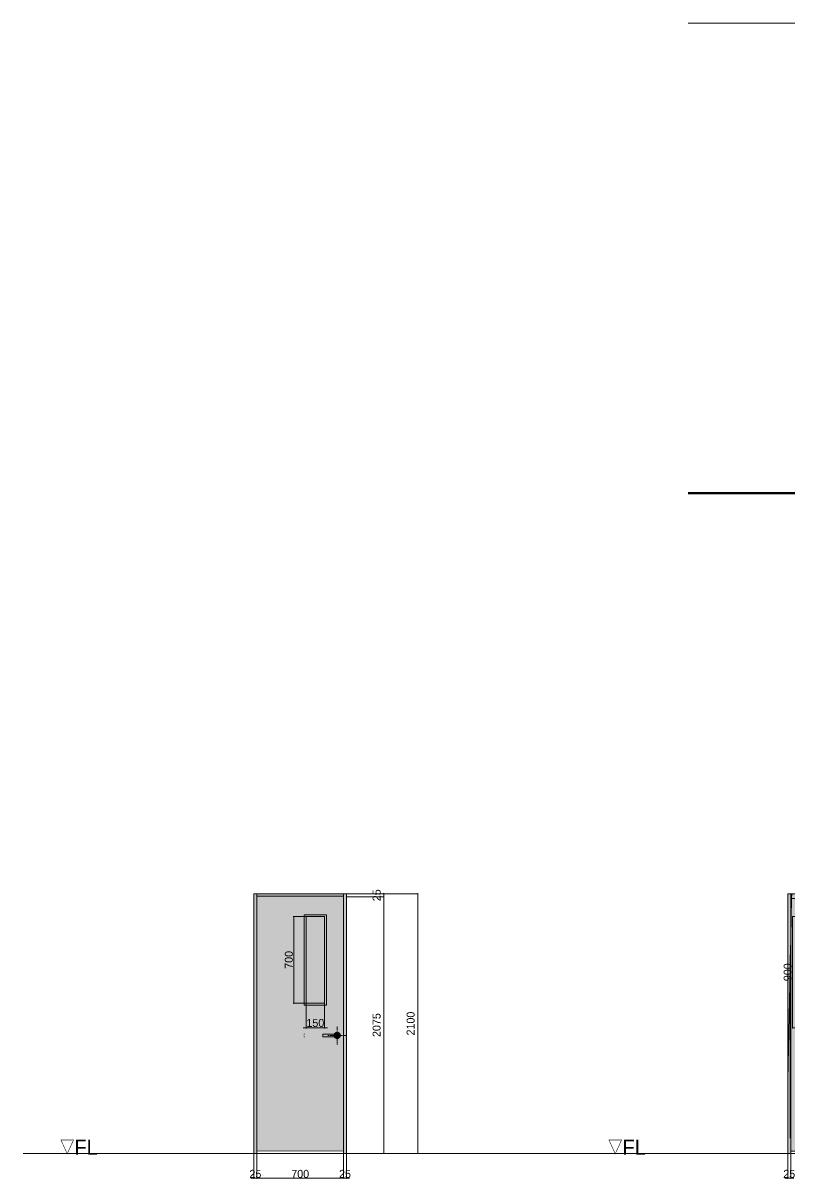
# Model space of a CAD drawing. Header units: millimetres. Extents: x -376000 to 292178, y -193032 to 188048.
# Drawn here: x -229361 to -223160, y 94399 to 103745 of the extents above; entities that cross this region are included whole.
import ezdxf

# ---------------------------------------------------------------- set-up
doc = ezdxf.new("R2010")
doc.units = ezdxf.units.MM
doc.header["$PDMODE"] = 1
doc.header["$PDSIZE"] = -2
doc.linetypes.add('ラインタイプ-6', pattern=[5.291531, 3.175, -1.058062, 0.352704, -0.705764])
doc.linetypes.add('芯', pattern=[3.174919, 1.905, -0.634837, 0.211623, -0.423459])
for name, color, linetype, lineweight in [('00_一般', 7, 'Continuous', 5), ('07_文字・記号', 7, 'Continuous', 9), ('_平面図（新設） (2D)', 7, 'Continuous', 5), ('一般', 7, 'Continuous', 5), ('寸法', 7, 'Continuous', 5)]:
    doc.layers.add(name, color=color, linetype=linetype, lineweight=lineweight)
for name, color, linetype, lineweight, true_color in [('02_0.25', 1, 'Continuous', 25, 0xff0000), ('04_0.10', 7, 'Continuous', 9, 0x0099ff), ('06一点鎖線', 7, 'ラインタイプ-6', 9, 0x9999ff)]:
    doc.layers.add(name, color=color, linetype=linetype, lineweight=lineweight, true_color=true_color)
doc.styles.add('Hiragino Kaku Gothic Pro W3', font='', dxfattribs={"bigfont": 'Hiragino Kaku Gothic Pro W3'})
doc.styles.add('Hiragino Sans W3', font='', dxfattribs={"bigfont": 'Hiragino Sans W3'})
doc.styles.get('Hiragino Kaku Gothic Pro W3').set_extended_font_data('Hiragino Kaku Gothic Pro W3')
doc.styles.get('Hiragino Sans W3').set_extended_font_data('Hiragino Sans W3')
doc.dimstyles.new('建具表寸法', dxfattribs={"dimtxt": 161.781684, "dimasz": 0.199988, "dimexe": 0, "dimexo": 0.3, "dimgap": 0.005, "dimtad": 1, "dimdsep": 46, "dimtxsty": 'Hiragino Sans W3', "dimblk": 'DOT', "dimblk1": 'DOT', "dimblk2": 'DOT', "dimcen": 0, "dimazin": 0, "dimtfac": 1, "dimtix": 1, "dimtmove": 0, "dimatfit": 0, "dimldrblk": 'VW_FILLEDARROW', "dimfxl": 1, "dimfrac": 2, "dimtolj": 1, "dimarcsym": 0})
pattern_1 = [(91.554, (0, 0), (129.37, 153.983), []), (90, (680.5, 445.5), (317.5, 762), [1481.67, -673.6]), (88.757, (346.78, 21.5), (124.207, -159.517), [])]

# ---------------------------------------------------------------- blocks, each defined once
blk = doc.blocks.new('グループ-734')
at = {"layer": '一般', "color": 7, "linetype": '芯', "lineweight": 9, "transparency": 33554687}
for p, q in [((325, -155), (325, -55)), ((250, -105), (400, -105))]:
    blk.add_line(p, q, dxfattribs=at)
blk = doc.blocks.new('グループ-15-1')
at = {"layer": '04_0.10', "linetype": 'Continuous', "lineweight": 0, "true_color": 0xbbbbbb, "transparency": 33554687}
blk.add_hatch(color=9, dxfattribs=at).paths.add_polyline_path([(-1790.5, -3349.8), (-1789, -3349.1), (-1787.5, -3348.4), (-1786, -3347.8), (-1784.5, -3347.3), (-1782.9, -3347), (-1781.3, -3346.7), (-1779.7, -3346.6), (-1778, -3346.5), (-1776.3, -3346.6), (-1774.7, -3346.7), (-1773.1, -3347), (-1771.5, -3347.3), (-1770, -3347.8), (-1768.5, -3348.4), (-1767, -3349.1), (-1765.5, -3349.8), (-1764.1, -3350.7), (-1762.8, -3351.7), (-1761.5, -3352.7), (-1760.3, -3353.8), (-1759.2, -3355), (-1758.2, -3356.3), (-1757.2, -3357.6), (-1756.3, -3359), (-1755.6, -3360.5), (-1754.9, -3362), (-1754.3, -3363.5), (-1753.8, -3365), (-1753.5, -3366.6), (-1753.2, -3368.2), (-1753.1, -3369.8), (-1753, -3371.5), (-1753.1, -3373.2), (-1753.2, -3374.8), (-1753.5, -3376.4), (-1753.8, -3378), (-1754.3, -3379.5), (-1754.9, -3381), (-1755.6, -3382.5), (-1756.3, -3384), (-1757.2, -3385.4), (-1758.2, -3386.7), (-1759.2, -3388), (-1760.3, -3389.2), (-1761.5, -3390.3), (-1762.8, -3391.3), (-1764.1, -3392.3), (-1765.5, -3393.2), (-1767, -3393.9), (-1768.5, -3394.6), (-1770, -3395.2), (-1771.5, -3395.7), (-1773.1, -3396), (-1774.7, -3396.3), (-1776.3, -3396.4), (-1778, -3396.5), (-1779.7, -3396.4), (-1781.3, -3396.3), (-1782.9, -3396), (-1784.5, -3395.7), (-1786, -3395.2), (-1787.5, -3394.6), (-1789, -3393.9), (-1790.5, -3393.2), (-1791.9, -3392.3), (-1793.2, -3391.3), (-1794.5, -3390.3), (-1795.7, -3389.2), (-1796.8, -3388), (-1797.8, -3386.7), (-1798.8, -3385.4), (-1799.7, -3384), (-1800.4, -3382.5), (-1801.1, -3381), (-1801.7, -3379.5), (-1802.2, -3378), (-1802.5, -3376.4), (-1802.8, -3374.8), (-1802.9, -3373.2), (-1803, -3371.5), (-1802.9, -3369.8), (-1802.8, -3368.2), (-1802.5, -3366.6), (-1802.2, -3365), (-1801.7, -3363.5), (-1801.1, -3362), (-1800.4, -3360.5), (-1799.7, -3359), (-1798.8, -3357.6), (-1797.8, -3356.3), (-1796.8, -3355), (-1795.7, -3353.8), (-1794.5, -3352.7), (-1793.2, -3351.7), (-1791.9, -3350.7)])
h = blk.add_hatch(color=9, dxfattribs=at)
edge = h.paths.add_edge_path()
edge.add_arc((-1800, -3379.5), 3, 180, 270, ccw=False)
edge.add_line((-1803, -3379.5), (-1803, -3363.5))
edge.add_arc((-1800, -3363.5), 3, 90, 180, ccw=False)
edge.add_line((-1800, -3360.5), (-1666, -3360.5))
edge.add_arc((-1666, -3363.5), 3, 0, 90, ccw=False)
edge.add_line((-1663, -3363.5), (-1663, -3379.5))
edge.add_arc((-1666, -3379.5), 3, 270, 360, ccw=False)
edge.add_line((-1666, -3382.5), (-1800, -3382.5))
at = {"layer": '00_一般', "color": 251, "lineweight": 5, "transparency": 33554687}
for p, q in [((-1514.9, -3360.5), (-1511.9, -3360.5)), ((-1511.9, -3360.5), (-1511.9, -3363.5)), ((-1511.9, -3382.5), (-1514.9, -3382.5)), ((-1511.9, -3379.5), (-1511.9, -3382.5))]:
    blk.add_line(p, q, dxfattribs=at)
at = {"layer": '04_0.10', "color": 251, "transparency": 33554687, "flags": 128}
blk.add_lwpolyline([(-1800, -3382.5, -0.414214), (-1803, -3379.5), (-1803, -3363.5, -0.414214), (-1800, -3360.5), (-1666, -3360.5, -0.414214), (-1663, -3363.5), (-1663, -3379.5, -0.414214), (-1666, -3382.5)], format="xyb", close=True, dxfattribs=at)
at = {"layer": '04_0.10', "color": 251}
blk.add_open_spline([(-1790.5, -3349.8), (-1784.7, -3346.5), (-1771.3, -3346.5), (-1759.7, -3353.2), (-1753, -3364.8), (-1753, -3378.2), (-1759.7, -3389.8), (-1771.3, -3396.5), (-1784.7, -3396.5), (-1796.3, -3389.8), (-1803, -3378.2), (-1803, -3364.8), (-1796.3, -3353.2), (-1790.5, -3349.8)], degree=2, dxfattribs=at)
blk = doc.blocks.new('シンボル-15')
at = {"layer": '00_一般', "linetype": 'Continuous', "lineweight": 0, "true_color": 0xeee9cc, "transparency": 33554687}
for points in [[(-100, 860), (-85, 860), (-85, -40), (-100, -40)], [(80, 860), (95, 860), (95, -40), (80, -40)]]:
    blk.add_hatch(color=254, dxfattribs=at).paths.add_polyline_path(points)
at = {"layer": '00_一般', "linetype": 'Continuous', "lineweight": 5, "true_color": 0xccbb66, "transparency": 33554687}
h = blk.add_hatch(dxfattribs=at)
h.set_pattern_fill('木目縦（薄茶）-2', color=43, style=0, pattern_type=2)
h.set_pattern_definition(pattern_1)
h.paths.add_polyline_path([(-100, 860), (-85, 860), (-85, -40), (-100, -40)])
h = blk.add_hatch(dxfattribs=at)
h.set_pattern_fill('木目縦（薄茶）-2', color=43, style=0, pattern_type=2)
h.set_pattern_definition(pattern_1)
h.paths.add_polyline_path([(80, 860), (95, 860), (95, -40), (80, -40)])
at = {"layer": '04_0.10', "linetype": 'Continuous', "lineweight": 0, "true_color": 0xeee9cc, "transparency": 33554687}
for points in [[(-375, 1045), (-400, 1045), (-400, -1055), (-375, -1055)], [(-375, 1045), (375, 1045), (375, 1005), (-375, 1005)], [(400, 1045), (375, 1045), (375, -1055), (400, -1055)], [(375, -1036), (375, 1005), (-375, 1005), (-375, -1036)]]:
    blk.add_hatch(color=254, dxfattribs=at).paths.add_polyline_path(points)
at = {"layer": '04_0.10', "linetype": 'Continuous', "lineweight": 5, "true_color": 0xccbb66, "transparency": 33554687}
h = blk.add_hatch(dxfattribs=at)
h.set_pattern_fill('木目縦（薄茶）-2', color=43, style=0, pattern_type=2)
h.set_pattern_definition(pattern_1)
h.paths.add_polyline_path([(-375, 1045), (-400, 1045), (-400, -1055), (-375, -1055)])
h = blk.add_hatch(dxfattribs=at)
h.set_pattern_fill('木目縦（薄茶）-2', color=43, style=0, pattern_type=2)
h.set_pattern_definition(pattern_1)
h.paths.add_polyline_path([(-375, 1045), (375, 1045), (375, 1005), (-375, 1005)])
h = blk.add_hatch(dxfattribs=at)
h.set_pattern_fill('木目縦（薄茶）-2', color=43, style=0, pattern_type=2)
h.set_pattern_definition(pattern_1)
h.paths.add_polyline_path([(400, 1045), (375, 1045), (375, -1055), (400, -1055)])
h = blk.add_hatch(dxfattribs=at)
h.set_pattern_fill('木目縦（薄茶）-2', color=43, style=0, pattern_type=2)
h.set_pattern_definition(pattern_1)
h.paths.add_polyline_path([(375, -1036), (375, 1005), (-375, 1005), (-375, -1036)])
at = {"layer": '04_0.10', "linetype": 'Continuous', "lineweight": 0, "true_color": 0xe6ffe6, "transparency": 33554687}
blk.add_hatch(color=7, dxfattribs=at).paths.add_polyline_path([(260, 860), (-260, 860), (-260, -40), (260, -40)])
at = {"layer": '04_0.10', "color": 251, "transparency": 33554687, "flags": 128}
for points in [[(-375, 1045), (-400, 1045), (-400, -1055), (-375, -1055)], [(-375, 1045), (375, 1045), (375, 1005), (-375, 1005)], [(400, 1045), (375, 1045), (375, -1055), (400, -1055)], [(260, 860), (-260, 860), (-260, -40), (260, -40)]]:
    blk.add_lwpolyline(points, close=True, dxfattribs=at)
at = {"layer": '04_0.10', "color": 7, "linetype": 'Continuous', "lineweight": 9, "transparency": 33554687, "flags": 128}
blk.add_lwpolyline([(375, -1036), (375, 1005), (-375, 1005), (-375, -1036)], close=True, dxfattribs=at)
at = {"layer": '一般', "color": 7, "linetype": 'Continuous', "lineweight": 9, "transparency": 33554687}
for p, q in [((-275, 875), (-275, -55)), ((-275, 875), (-260, 875)), ((260, 875), (-260, 875)), ((-260, 860), (-260, -40)), ((260, 860), (-260, 860)), ((260, 875), (275, 875)), ((260, 49), (260, 860)), ((275, -55), (275, 875)), ((-260, -40), (260, -40)), ((-260, -55), (260, -55))]:
    blk.add_line(p, q, dxfattribs=at)
at = {"layer": '一般', "color": 7, "linetype": 'Continuous', "lineweight": 15, "transparency": 33554687}
for p, q in [((-100, 860), (-100, -40)), ((-85, 860), (-85, -40)), ((80, 860), (80, -40)), ((95, 860), (95, -40)), ((-260, -55), (-275, -55)), ((275, -55), (260, -55))]:
    blk.add_line(p, q, dxfattribs=at)
at = {"layer": '04_0.10', "color": 7, "transparency": 33554687, "xscale": -1}
blk.add_blockref('グループ-15-1', (-1453, 3266.5), dxfattribs=at)
at = {"layer": '一般', "color": 7, "transparency": 33554687}
blk.add_blockref('グループ-734', (0, 0), dxfattribs=at)
blk = doc.blocks.new('_Dot')
at = {"color": 0, "linetype": 'ByBlock', "lineweight": -2}
blk.add_line((-0.5, 0), (-1, 0), dxfattribs=at)
at = {"color": 0, "linetype": 'ByBlock', "const_width": 0.5}
blk.add_lwpolyline([(-0.25, 0, 1), (0.25, 0, 1)], format="xyb", close=True, dxfattribs=at)
blk = doc.blocks.new('*D1198')
at = {"layer": 'Defpoints', "color": 0}
for p in [(-223177.4, 94605.4), (-223152.4, 94605.4), (-223152.4, 94405.4)]:
    blk.add_point(p, dxfattribs=at)
at = {"layer": '寸法', "color": 0, "lineweight": -2}
for p, q in [((-223177.4, 94605.1), (-223177.4, 94405.4)), ((-223152.4, 94605.1), (-223152.4, 94405.4)), ((-223189.4, 94405.4), (-223201.4, 94405.4)), ((-223177.4, 94405.4), (-223152.4, 94405.4)), ((-223140.4, 94405.4), (-223128.4, 94405.4))]:
    blk.add_line(p, q, dxfattribs=at)
at = {"layer": '寸法', "color": 0, "lineweight": -2, "xscale": 11.999267578125, "yscale": 11.999267578125, "zscale": 11.999267578125}
blk.add_blockref('_Dot', (-223177.4, 94405.4), dxfattribs=at)
at = {"layer": '寸法', "color": 0, "lineweight": -2, "xscale": 11.999267578125, "yscale": 11.999267578125, "zscale": 11.999267578125, "rotation": 180}
blk.add_blockref('_Dot', (-223152.4, 94405.4), dxfattribs=at)
at = {"layer": '寸法', "color": 0, "insert": (-223164.9, 94439.5), "char_height": 64.71, "attachment_point": 5, "style": 'Hiragino Kaku Gothic Pro W3'}
blk.add_mtext('\\A1;25', dxfattribs=at)
blk = doc.blocks.new('VW_FILLEDARROW')
at = {"color": 0, "linetype": 'Continuous', "lineweight": 5, "transparency": 16777216, "flags": 128}
blk.add_lwpolyline([(-161.33, 43.23), (0, 0), (-161.33, -43.23)], close=True, dxfattribs=at)
blk = doc.blocks.new('*D1205')
at = {"layer": 'Defpoints', "color": 0}
for p in [(-223137.4, 96520.4), (-223037.4, 96520.4), (-223037.4, 95620.4)]:
    blk.add_point(p, dxfattribs=at)
at = {"layer": '寸法', "color": 0, "lineweight": -2}
for p, q in [((-223037.7, 96520.4), (-223137.4, 96520.4)), ((-223137.4, 95632.4), (-223137.4, 96508.4)), ((-223037.7, 95620.4), (-223137.4, 95620.4))]:
    blk.add_line(p, q, dxfattribs=at)
at = {"layer": '寸法', "color": 0, "lineweight": -2, "xscale": 11.999267578125, "yscale": 11.999267578125, "zscale": 11.999267578125}
for p, rotation in [((-223137.4, 96520.4), 90), ((-223137.4, 95620.4), 270)]:
    blk.add_blockref('_Dot', p, dxfattribs=dict(at, rotation=rotation))
at = {"layer": '寸法', "color": 0, "insert": (-223177.1, 96070.4), "char_height": 64.71, "attachment_point": 5, "rotation": 90, "style": 'Hiragino Kaku Gothic Pro W3'}
blk.add_mtext('\\A1;900', dxfattribs=at)
blk = doc.blocks.new('*D1226')
at = {"layer": 'Defpoints', "color": 0}
for p in [(-226745.1, 96705.4), (-226745.1, 96680.4), (-226445.1, 96705.4)]:
    blk.add_point(p, dxfattribs=at)
at = {"layer": '寸法', "color": 0, "lineweight": -2}
for p, q in [((-226744.8, 96705.4), (-226445.1, 96705.4)), ((-226744.8, 96680.4), (-226445.1, 96680.4)), ((-226445.1, 96692.4), (-226445.1, 96693.4))]:
    blk.add_line(p, q, dxfattribs=at)
at = {"layer": '寸法', "color": 0, "lineweight": -2, "xscale": 11.999267578125, "yscale": 11.999267578125, "zscale": 11.999267578125}
for p, rotation in [((-226445.1, 96705.4), 90), ((-226445.1, 96680.4), 270)]:
    blk.add_blockref('_Dot', p, dxfattribs=dict(at, rotation=rotation))
at = {"layer": '寸法', "color": 0, "insert": (-226501.8, 96692.9), "char_height": 64.71, "attachment_point": 5, "rotation": 90, "style": 'Hiragino Kaku Gothic Pro W3'}
blk.add_mtext('\\A1;25', dxfattribs=at)
blk = doc.blocks.new('*D1227')
at = {"layer": 'Defpoints', "color": 0}
for p in [(-227495.1, 94605.4), (-227470.1, 94605.4), (-227470.1, 94405.4)]:
    blk.add_point(p, dxfattribs=at)
at = {"layer": '寸法', "color": 0, "lineweight": -2}
for p, q in [((-227495.1, 94605.1), (-227495.1, 94405.4)), ((-227470.1, 94605.1), (-227470.1, 94405.4)), ((-227507.1, 94405.4), (-227519.1, 94405.4)), ((-227495.1, 94405.4), (-227470.1, 94405.4)), ((-227458.1, 94405.4), (-227446.1, 94405.4))]:
    blk.add_line(p, q, dxfattribs=at)
at = {"layer": '寸法', "color": 0, "lineweight": -2, "xscale": 11.999267578125, "yscale": 11.999267578125, "zscale": 11.999267578125}
blk.add_blockref('_Dot', (-227495.1, 94405.4), dxfattribs=at)
at = {"layer": '寸法', "color": 0, "lineweight": -2, "xscale": 11.999267578125, "yscale": 11.999267578125, "zscale": 11.999267578125, "rotation": 180}
blk.add_blockref('_Dot', (-227470.1, 94405.4), dxfattribs=at)
at = {"layer": '寸法', "color": 0, "insert": (-227482.6, 94439.5), "char_height": 64.71, "attachment_point": 5, "style": 'Hiragino Kaku Gothic Pro W3'}
blk.add_mtext('\\A1;25', dxfattribs=at)
blk = doc.blocks.new('*D1228')
at = {"layer": 'Defpoints', "color": 0}
for p in [(-226745.1, 96680.4), (-226445.1, 96680.4), (-226730.1, 94605.4)]:
    blk.add_point(p, dxfattribs=at)
at = {"layer": '寸法', "color": 0, "lineweight": -2}
for p, q in [((-226744.8, 96680.4), (-226445.1, 96680.4)), ((-226445.1, 94617.4), (-226445.1, 96668.4)), ((-226729.8, 94605.4), (-226445.1, 94605.4))]:
    blk.add_line(p, q, dxfattribs=at)
at = {"layer": '寸法', "color": 0, "lineweight": -2, "xscale": 11.999267578125, "yscale": 11.999267578125, "zscale": 11.999267578125}
for p, rotation in [((-226445.1, 96680.4), 90), ((-226445.1, 94605.4), 270)]:
    blk.add_blockref('_Dot', p, dxfattribs=dict(at, rotation=rotation))
at = {"layer": '寸法', "color": 0, "insert": (-226501.8, 95642.9), "char_height": 64.71, "attachment_point": 5, "rotation": 90, "style": 'Hiragino Kaku Gothic Pro W3'}
blk.add_mtext('\\A1;2075', dxfattribs=at)
blk = doc.blocks.new('グループ-625')
at = {"layer": '一般', "color": 7, "linetype": '芯', "lineweight": 5, "transparency": 33554687}
for p, q in [((-354.75, -171), (-354.75, -21)), ((-279.75, -96), (-429.75, -96))]:
    blk.add_line(p, q, dxfattribs=at)
blk = doc.blocks.new('グループ-626')
at = {"layer": '04_0.10', "linetype": 'Continuous', "lineweight": 0, "true_color": 0xf8f8ef, "transparency": 33554687}
for points in [[(-431.25, 1050), (-406.25, 1050), (-406.25, -1050), (-431.25, -1050)], [(-406.25, 1050), (293.75, 1050), (293.75, 1030), (-406.25, 1030)], [(-406.25, -1031), (-406.25, 1030), (293.75, 1030.5), (293.75, -1030.5)], [(293.75, 1050), (318.75, 1050), (318.75, -1050), (293.75, -1050)]]:
    blk.add_hatch(color=7, dxfattribs=at).paths.add_polyline_path(points)
at = {"layer": '04_0.10', "linetype": 'Continuous', "lineweight": 0, "true_color": 0xd9e6cf}
blk.add_hatch(color=254, dxfattribs=at).paths.add_polyline_path([(-253.75, 865), (-103.75, 865), (-103.75, 165), (-253.75, 165)])
at = {"layer": '一般', "linetype": 'Continuous', "lineweight": 0, "true_color": 0xf8f8ef}
blk.add_hatch(color=7, dxfattribs=at).paths.add_polyline_path([(-268.75, 880), (-88.75, 880), (-88.75, 150), (-268.75, 150)])
at = {"layer": '04_0.10', "color": 7, "lineweight": 5, "transparency": 33554687, "flags": 128}
for points in [[(-431.25, 1050), (-406.25, 1050), (-406.25, -1050), (-431.25, -1050)], [(-406.25, 1050), (293.75, 1050), (293.75, 1030), (-406.25, 1030)], [(293.75, 1050), (318.75, 1050), (318.75, -1050), (293.75, -1050)]]:
    blk.add_lwpolyline(points, close=True, dxfattribs=at)
at = {"layer": '04_0.10', "color": 7, "linetype": 'Continuous', "lineweight": 5, "transparency": 33554687, "flags": 128}
blk.add_lwpolyline([(-406.25, -1031), (-406.25, 1030), (293.75, 1030.5), (293.75, -1030.5)], close=True, dxfattribs=at)
at = {"layer": '04_0.10', "color": 251, "flags": 128}
blk.add_lwpolyline([(-253.75, 865), (-103.75, 865), (-103.75, 165), (-253.75, 165)], close=True, dxfattribs=at)
at = {"layer": '一般', "color": 7, "lineweight": 5, "flags": 128}
blk.add_lwpolyline([(-268.75, 880), (-88.75, 880), (-88.75, 150), (-268.75, 150)], close=True, dxfattribs=at)
at = {"layer": '04_0.10', "color": 7, "transparency": 33554687}
blk.add_blockref('グループ-15-1', (1423.25, 3275.5), dxfattribs=at)
at = {"layer": '一般', "color": 7, "transparency": 33554687}
blk.add_blockref('グループ-625', (0, 0), dxfattribs=at)
blk = doc.blocks.new('シンボル-10')
at = {"layer": '04_0.10', "color": 7}
blk.add_blockref('グループ-626', (0, 0), dxfattribs=at)
blk = doc.blocks.new('*D1229')
at = {"layer": 'Defpoints', "color": 0}
for p in [(-227470.1, 94605.4), (-226770.1, 94605.4), (-226770.1, 94405.4)]:
    blk.add_point(p, dxfattribs=at)
at = {"layer": '寸法', "color": 0, "lineweight": -2}
for p, q in [((-227470.1, 94605.1), (-227470.1, 94405.4)), ((-226770.1, 94605.1), (-226770.1, 94405.4)), ((-227458.1, 94405.4), (-226782.1, 94405.4))]:
    blk.add_line(p, q, dxfattribs=at)
at = {"layer": '寸法', "color": 0, "lineweight": -2, "xscale": 11.999267578125, "yscale": 11.999267578125, "zscale": 11.999267578125, "rotation": 180}
blk.add_blockref('_Dot', (-227470.1, 94405.4), dxfattribs=at)
at = {"layer": '寸法', "color": 0, "lineweight": -2, "xscale": 11.999267578125, "yscale": 11.999267578125, "zscale": 11.999267578125}
blk.add_blockref('_Dot', (-226770.1, 94405.4), dxfattribs=at)
at = {"layer": '寸法', "color": 0, "insert": (-227120.1, 94439.5), "char_height": 64.71, "attachment_point": 5, "style": 'Hiragino Kaku Gothic Pro W3'}
blk.add_mtext('\\A1;700', dxfattribs=at)
blk = doc.blocks.new('*D1230')
at = {"layer": 'Defpoints', "color": 0}
for p in [(-226770.1, 94605.4), (-226745.1, 94605.4), (-226745.1, 94405.4)]:
    blk.add_point(p, dxfattribs=at)
at = {"layer": '寸法', "color": 0, "lineweight": -2}
for p, q in [((-226770.1, 94605.1), (-226770.1, 94405.4)), ((-226745.1, 94605.1), (-226745.1, 94405.4)), ((-226782.1, 94405.4), (-226794.1, 94405.4)), ((-226770.1, 94405.4), (-226745.1, 94405.4)), ((-226733.1, 94405.4), (-226721.1, 94405.4))]:
    blk.add_line(p, q, dxfattribs=at)
at = {"layer": '寸法', "color": 0, "lineweight": -2, "xscale": 11.999267578125, "yscale": 11.999267578125, "zscale": 11.999267578125}
blk.add_blockref('_Dot', (-226770.1, 94405.4), dxfattribs=at)
at = {"layer": '寸法', "color": 0, "lineweight": -2, "xscale": 11.999267578125, "yscale": 11.999267578125, "zscale": 11.999267578125, "rotation": 180}
blk.add_blockref('_Dot', (-226745.1, 94405.4), dxfattribs=at)
at = {"layer": '寸法', "color": 0, "insert": (-226757.6, 94439.5), "char_height": 64.71, "attachment_point": 5, "style": 'Hiragino Kaku Gothic Pro W3'}
blk.add_mtext('\\A1;25', dxfattribs=at)
blk = doc.blocks.new('*D1231')
at = {"layer": 'Defpoints', "color": 0}
for p in [(-227072.6, 95820.4), (-226922.6, 95820.4), (-227072.6, 95620.4)]:
    blk.add_point(p, dxfattribs=at)
at = {"layer": '寸法', "color": 0, "lineweight": -2}
for p, q in [((-227072.6, 95820.1), (-227072.6, 95620.4)), ((-226922.6, 95820.1), (-226922.6, 95620.4)), ((-227084.6, 95620.4), (-227096.6, 95620.4)), ((-226922.6, 95620.4), (-227072.6, 95620.4)), ((-226910.6, 95620.4), (-226898.6, 95620.4))]:
    blk.add_line(p, q, dxfattribs=at)
at = {"layer": '寸法', "color": 0, "lineweight": -2, "xscale": 11.999267578125, "yscale": 11.999267578125, "zscale": 11.999267578125}
blk.add_blockref('_Dot', (-227072.6, 95620.4), dxfattribs=at)
at = {"layer": '寸法', "color": 0, "lineweight": -2, "xscale": 11.999267578125, "yscale": 11.999267578125, "zscale": 11.999267578125, "rotation": 180}
blk.add_blockref('_Dot', (-226922.6, 95620.4), dxfattribs=at)
at = {"layer": '寸法', "color": 0, "insert": (-226997.6, 95660), "char_height": 64.71, "attachment_point": 5, "style": 'Hiragino Kaku Gothic Pro W3'}
blk.add_mtext('\\A1;150', dxfattribs=at)
blk = doc.blocks.new('*D1232')
at = {"layer": 'Defpoints', "color": 0}
for p in [(-227172.6, 96520.4), (-227072.6, 96520.4), (-227072.6, 95820.4)]:
    blk.add_point(p, dxfattribs=at)
at = {"layer": '寸法', "color": 0, "lineweight": -2}
for p, q in [((-227072.9, 96520.4), (-227172.6, 96520.4)), ((-227172.6, 95832.4), (-227172.6, 96508.4)), ((-227072.9, 95820.4), (-227172.6, 95820.4))]:
    blk.add_line(p, q, dxfattribs=at)
at = {"layer": '寸法', "color": 0, "lineweight": -2, "xscale": 11.999267578125, "yscale": 11.999267578125, "zscale": 11.999267578125}
for p, rotation in [((-227172.6, 96520.4), 90), ((-227172.6, 95820.4), 270)]:
    blk.add_blockref('_Dot', p, dxfattribs=dict(at, rotation=rotation))
at = {"layer": '寸法', "color": 0, "insert": (-227212.1, 96170.4), "char_height": 64.71, "attachment_point": 5, "rotation": 90, "style": 'Hiragino Kaku Gothic Pro W3'}
blk.add_mtext('\\A1;700', dxfattribs=at)
blk = doc.blocks.new('*D1233')
at = {"layer": 'Defpoints', "color": 0}
for p in [(-226445.1, 96705.4), (-226170.1, 96705.4), (-226455.1, 94605.4)]:
    blk.add_point(p, dxfattribs=at)
at = {"layer": '寸法', "color": 0, "lineweight": -2}
for p, q in [((-226444.8, 96705.4), (-226170.1, 96705.4)), ((-226170.1, 94617.4), (-226170.1, 96693.4)), ((-226454.8, 94605.4), (-226170.1, 94605.4))]:
    blk.add_line(p, q, dxfattribs=at)
at = {"layer": '寸法', "color": 0, "lineweight": -2, "xscale": 11.999267578125, "yscale": 11.999267578125, "zscale": 11.999267578125}
for p, rotation in [((-226170.1, 96705.4), 90), ((-226170.1, 94605.4), 270)]:
    blk.add_blockref('_Dot', p, dxfattribs=dict(at, rotation=rotation))
at = {"layer": '寸法', "color": 0, "insert": (-226226.8, 95655.4), "char_height": 64.71, "attachment_point": 5, "rotation": 90, "style": 'Hiragino Kaku Gothic Pro W3'}
blk.add_mtext('\\A1;2100', dxfattribs=at)
blk = doc.blocks.new('グループ-738')
at = {"layer": '寸法'}
for p, q in [((-229361.362, 94605.412), (-224928.749, 94605.412)), ((-224928.749, 94605.412), (-220496.136, 94605.412))]:
    blk.add_line(p, q, dxfattribs=at)
at = {"layer": '02_0.25', "color": 7}
blk.add_blockref('シンボル-15', (-222777.443, 95660.412), dxfattribs=at)
at = {"layer": '04_0.10', "color": 7, "xscale": -1}
blk.add_blockref('シンボル-10', (-227176.306, 95655.412), dxfattribs=at)
at = {"layer": '07_文字・記号', "color": 7, "char_height": 121.3363, "attachment_point": 4, "line_spacing_factor": 1.182242, "style": 'Hiragino Sans W3'}
for insert in [(-229062.147, 94655.599), (-224629.534, 94655.599)]:
    blk.add_mtext('▽FL', dxfattribs=dict(at, insert=insert))
at = {"layer": '寸法'}
for base, p1, p2, picture, middle in [((-226445.056, 96705.412), (-226745.056, 96680.412), (-226745.056, 96705.412), '*D1226', (-226501.776, 96692.912)), ((-226445.056, 96680.412), (-226730.056, 94605.412), (-226745.056, 96680.412), '*D1228', (-226501.776, 95642.912)), ((-226170.056, 96705.412), (-226455.056, 94605.412), (-226445.056, 96705.412), '*D1233', (-226226.776, 95655.412))]:
    dim = blk.add_linear_dim(base=base, p1=p1, p2=p2, angle=270, dimstyle='建具表寸法', override={"dimtxt": 64.712674, "dimasz": 11.999268, "dimgap": 6.25, "dimpost": '<>', "dimtxsty": 'Hiragino Kaku Gothic Pro W3', "dimtmove": 2}, dxfattribs=at)
    dim.commit()
    dim.dimension.update_dxf_attribs({"geometry": picture, "text_midpoint": middle, "dimtype": 160})
for base, p1, p2, picture, middle in [((-227172.556, 96520.412), (-227072.556, 95820.412), (-227072.556, 96520.412), '*D1232', (-227212.133, 96170.412)), ((-223137.443, 96520.412), (-223037.443, 95620.412), (-223037.443, 96520.412), '*D1205', (-223177.063, 96070.412))]:
    dim = blk.add_linear_dim(base=base, p1=p1, p2=p2, angle=270, dimstyle='建具表寸法', override={"dimtxt": 64.712674, "dimasz": 11.999268, "dimgap": 6.25, "dimpost": '<>', "dimtxsty": 'Hiragino Kaku Gothic Pro W3', "dimtmove": 2}, dxfattribs=at)
    dim.commit()
    dim.dimension.update_dxf_attribs({"geometry": picture, "text_midpoint": middle})
for base, p1, p2, override, picture, middle in [((-227072.556, 95620.412), (-226922.556, 95820.412), (-227072.556, 95820.412), {"dimtxt": 64.712674, "dimasz": 11.999268, "dimgap": 6.25, "dimpost": '<>', "dimtxsty": 'Hiragino Kaku Gothic Pro W3', "dimtmove": 2}, '*D1231', (-226997.556, 95659.99)), ((-227470.056, 94405.412), (-227495.056, 94605.412), (-227470.056, 94605.412), {"dimtxt": 64.712674, "dimasz": 11.999268, "dimgap": 0.75, "dimpost": '<>', "dimtxsty": 'Hiragino Kaku Gothic Pro W3', "dimtmove": 2}, '*D1227', (-227482.556, 94439.49)), ((-226770.056, 94405.412), (-227470.056, 94605.412), (-226770.056, 94605.412), {"dimtxt": 64.712674, "dimasz": 11.999268, "dimgap": 0.75, "dimpost": '<>', "dimtxsty": 'Hiragino Kaku Gothic Pro W3', "dimtmove": 2}, '*D1229', (-227120.056, 94439.49)), ((-226745.056, 94405.412), (-226770.056, 94605.412), (-226745.056, 94605.412), {"dimtxt": 64.712674, "dimasz": 11.999268, "dimgap": 0.75, "dimpost": '<>', "dimtxsty": 'Hiragino Kaku Gothic Pro W3', "dimtmove": 2}, '*D1230', (-226757.556, 94439.49)), ((-223152.443, 94405.412), (-223177.443, 94605.412), (-223152.443, 94605.412), {"dimtxt": 64.712674, "dimasz": 11.999268, "dimgap": 0.75, "dimpost": '<>', "dimtxsty": 'Hiragino Kaku Gothic Pro W3', "dimtmove": 2}, '*D1198', (-223164.943, 94439.49))]:
    dim = blk.add_linear_dim(base=base, p1=p1, p2=p2, dimstyle='建具表寸法', override=override, dxfattribs=at)
    dim.commit()
    dim.dimension.update_dxf_attribs({"geometry": picture, "text_midpoint": middle})
blk = doc.blocks.new('平面図（新設） (2D)')
at = {"layer": '06一点鎖線'}
blk.add_line((-223982.525, 103745.196), (-215507.484, 103745.196), dxfattribs=at)
at = {"layer": '寸法', "lineweight": 50}
blk.add_line((-223982.525, 99945.196), (-215507.484, 99945.196), dxfattribs=at)
at = {"layer": '07_文字・記号', "color": 7}
blk.add_blockref('グループ-738', (0, 0), dxfattribs=at)

msp = doc.modelspace()

# ---------------------------------------------------------------- block references
at = {"layer": '_平面図（新設） (2D)'}
msp.add_blockref('平面図（新設） (2D)', (0, 0), dxfattribs=at)

doc.saveas('drawing.dxf')
